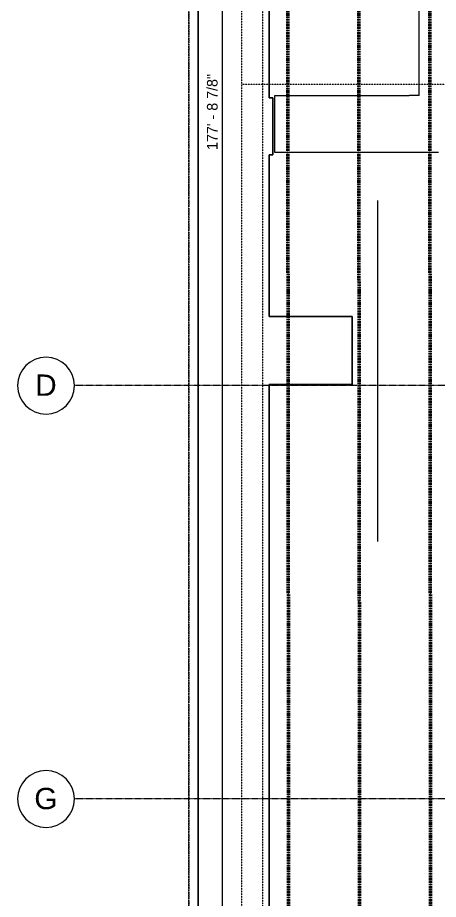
# Model space of a CAD drawing. Header units: inches. Extents: x -4217 to -1814, y 9706 to 12425.
# Drawn here: x -4217 to -3861, y 10382 to 11127 of the extents above; entities that cross this region are included whole.
import ezdxf

# ---------------------------------------------------------------- set-up
doc = ezdxf.new("R2010")
doc.units = ezdxf.units.IN
doc.header["$MEASUREMENT"] = 0
for name, pattern in [('Aligning Line 1_8_', [0.25, 0.125, -0.125]), ('Dash Dot 3_16_', [0.3125, 0.1875, -0.0625, 0, -0.0625]), ('Double Dash 3_8_', [1, 0.375, -0.125, 0.125, -0.125, 0.125, -0.125]), ('Grid Line 1_2_', [0.875, 0.5, -0.125, 0.125, -0.125])]:
    doc.linetypes.add(name, pattern=pattern)
for name, color, linetype, lineweight in [('A-ANNO-DIMS', 211, 'Continuous', 9), ('A-ANNO-DIMS-96', 211, 'Continuous', 9), ('A-ANNO-SYMB-1', 150, 'Dash Dot 3_16_', 9), ('A-DETL-THIN', 151, 'Continuous', 9), ('C-PROP-LINE-1', 250, 'Double Dash 3_8_', 50), ('C-TOPO', 7, 'Continuous', 9), ('G-ANNO-SYMB', 111, 'Aligning Line 1_8_', 9), ('G-ANNO-SYMB-1', 147, 'Aligning Line 1_8_', 9), ('S-GRID-1', 1, 'Grid Line 1_2_', 9), ('S-GRID-IDEN', 1, 'Continuous', 9), ('S-GRID-IDEN-1', 147, 'Continuous', 9)]:
    doc.layers.add(name, color=color, linetype=linetype, lineweight=lineweight)
doc.styles.add('Arial', font='arial.ttf', dxfattribs={"height": 18})
doc.styles.add('Century Gothic', font='ufonts.com_century-gothic.ttf', dxfattribs={"height": 9})
doc.dimstyles.new('OD__1_8__Tol__', dxfattribs={"dimscale": 12, "dimtxt": 9.397514, "dimasz": 1, "dimexe": 0.75, "dimexo": 0.5, "dimgap": 0.125, "dimtad": 1, "dimdec": 3, "dimrnd": 0.125, "dimzin": 3, "dimdsep": 46, "dimlunit": 4, "dimtxsty": 'Century Gothic', "dimblk1": 'OBLIQUE', "dimblk2": 'OBLIQUE', "dimsah": 1, "dimcen": 0.09, "dimdle": 0.75, "dimazin": 0, "dimtfac": 1, "dimtdec": 4, "dimtix": 1, "dimtmove": 0, "dimatfit": 3, "dimfxl": 1, "dimtvp": 1, "dimtfill": 1, "dimfrac": 2, "dimtolj": 1, "dimtzin": 0, "dimarcsym": 2})

# ---------------------------------------------------------------- blocks, each defined once
blk = doc.blocks.new('DIMBLOCK7-FLOOR PLAN - 2ND FLOOR')
at = {"layer": 'A-ANNO-DIMS-96', "lineweight": 50}
for p, q in [((-4043.68, 12115.84), (-4049.68, 12121.84)), ((-4043.68, 12115.84), (-4037.68, 12109.84)), ((-4043.68, 9982.94), (-4049.68, 9988.94)), ((-4043.68, 9982.94), (-4037.68, 9976.94))]:
    blk.add_line(p, q, dxfattribs=at)
at = {"layer": 'A-ANNO-DIMS-96'}
for p, q in [((-4043.68, 9973.94), (-4043.68, 12124.84)), ((-3862.29, 12115.84), (-4052.68, 12115.84)), ((-4043.68, 12115.84), (-3862.29, 12115.84)), ((-3862.29, 9982.94), (-4052.68, 9982.94)), ((-4043.68, 9982.94), (-3862.29, 9982.94))]:
    blk.add_line(p, q, dxfattribs=at)
at = {"layer": 'A-ANNO-DIMS-96', "color": 0, "insert": (-4056.71, 11015.16), "char_height": 9, "width": 82.1611, "attachment_point": 1, "rotation": 90, "line_spacing_factor": 0.984502, "style": 'Century Gothic', "bg_fill": 3, "box_fill_scale": 1.25, "bg_fill_color": 256, "bg_fill_true_color": 13158600, "bg_fill_transparency": 0}
blk.add_mtext('177\' - 8 7/8"', dxfattribs=at)
blk = doc.blocks.new('_Oblique')
at = {"color": 0, "linetype": 'ByBlock', "lineweight": -2}
blk.add_line((-0.5, -0.5), (0.5, 0.5), dxfattribs=at)

msp = doc.modelspace()

# ---------------------------------------------------------------- linework, layer by layer
at = {"layer": 'A-ANNO-SYMB-1'}
msp.add_line((-4071.96446, 12268.04045), (-4071.96446, 9718.24032), dxfattribs=at)
at = {"layer": 'A-DETL-THIN'}
msp.add_line((-3912.59874, 10972.5894), (-3912.59874, 10684.5894), dxfattribs=at)
at = {"layer": 'C-TOPO'}
for p, q in [((-4064.23425, 11124.39844), (-4064.23425, 11245.42749)), ((-4064.23425, 11245.42749), (-4064.23425, 11124.39844)), ((-4064.23425, 11108.97144), (-4064.23425, 11124.39844)), ((-4064.23425, 11124.39844), (-4064.23425, 11108.97144)), ((-4064.23425, 11065.88672), (-4064.23425, 11108.97144)), ((-4064.23425, 11108.97144), (-4064.23425, 11065.88672)), ((-4064.23425, 10832.08301), (-4064.23425, 11065.88672)), ((-4064.23425, 11065.88672), (-4064.23425, 10832.08301)), ((-4064.23425, 10627.86182), (-4064.23425, 10832.08301)), ((-4064.23425, 10832.08301), (-4064.23425, 10627.86182)), ((-4064.23425, 10599.03809), (-4064.23425, 10627.86182)), ((-4064.23425, 10627.86182), (-4064.23425, 10599.03809)), ((-4064.23425, 10571.07788), (-4064.23425, 10599.03809)), ((-4064.23425, 10599.03809), (-4064.23425, 10571.07788)), ((-4064.23425, 10540.2041), (-4064.23425, 10571.07788)), ((-4064.23425, 10571.07788), (-4064.23425, 10540.2041)), ((-4064.23425, 10515.41089), (-4064.23425, 10540.2041)), ((-4064.23425, 10540.2041), (-4064.23425, 10515.41089)), ((-4064.23425, 10496.87695), (-4064.23425, 10515.41089)), ((-4064.23425, 10515.41089), (-4064.23425, 10496.87695)), ((-4064.23425, 10462.74316), (-4064.23425, 10496.87695)), ((-4064.23425, 10496.87695), (-4064.23425, 10462.74316)), ((-4064.23425, 10095.98145), (-4064.23425, 10462.74316)), ((-4064.23425, 10462.74316), (-4064.23425, 10095.98145))]:
    msp.add_line(p, q, dxfattribs=at)
at = {"layer": 'G-ANNO-SYMB'}
for p, q in [((-4027.08301, 11070.38095), (-4027.08301, 12280.04157)), ((-4027.08301, 9839.38186), (-4027.08301, 11153.42614)), ((-1910.86928, 11070.38095), (-4027.08301, 11070.38095))]:
    msp.add_line(p, q, dxfattribs=at)
at = {"layer": 'G-ANNO-SYMB-1'}
for p in [(-4071.96446, 9756.52836), (-4071.96446, 9706.24032)]:
    msp.add_line(p, (-4071.96446, 12280.04157), dxfattribs=at)
at = {"layer": 'S-GRID-IDEN-1'}
for centre, start, end in [((-4192.71446, 10816.1894), 90, 270), ((-4192.71446, 10816.1894), 270, 90), ((-4192.71446, 10467.1894), 90, 270), ((-4192.71446, 10467.1894), 270, 90)]:
    msp.add_arc(centre, 24, start, end, dxfattribs=at)

# ---------------------------------------------------------------- texts
at = {"layer": 'S-GRID-IDEN', "char_height": 18, "attachment_point": 1, "style": 'Arial'}
for s, insert, width in [('D', (-4201.87681, 10825.57022), 22.119), ('G', (-4202.61382, 10476.57022), 23.937)]:
    msp.add_mtext(s, dxfattribs=dict(at, insert=insert, width=width))

# ---------------------------------------------------------------- next in the draw order: dimensions: what is measured, and where the dimension line sits
at = {"layer": 'A-ANNO-DIMS'}
dim = msp.add_linear_dim(base=(-4043.67756, 12115.8394), p1=(-3856.28624, 9982.9394), p2=(-3856.28624, 12115.8394), angle=90, dimstyle='OD__1_8__Tol__', override={"dimpost": '<>', "dimfxl": 2132.9}, dxfattribs=at)
dim.commit()
dim.dimension.update_dxf_attribs({"geometry": 'DIMBLOCK7-FLOOR PLAN - 2ND FLOOR', "text_midpoint": (-4050.40257, 11049.3894)})

# ---------------------------------------------------------------- next in the draw order: linework, layer by layer
at = {"layer": 'C-PROP-LINE-1'}
for p, q in [((-3989.61052, 12268.68951), (-3987.00617, 9767.3363)), ((-3929.52303, 12184.68951), (-3927.0955, 9853.16749)), ((-3869.44796, 12124.68951), (-3867.12227, 9890.97905))]:
    msp.add_line(p, q, dxfattribs=at)
at = {"layer": 'C-TOPO'}
for p, q in [((-4004.23425, 11242.02686), (-4004.23425, 11104.29639)), ((-4004.23425, 11104.29639), (-4004.23425, 11242.02686)), ((-3877.32385, 11089.66113), (-3877.32385, 11139.15747)), ((-4004.23425, 11104.29639), (-4004.23425, 11101.07446)), ((-4004.23425, 11101.07446), (-4004.23425, 11104.29639)), ((-4004.23425, 11101.07446), (-4004.23425, 11092.0752)), ((-4004.23425, 11092.0752), (-4004.23425, 11101.07446)), ((-4004.23425, 11092.0752), (-4004.23425, 11059.11475)), ((-4004.23425, 11059.11475), (-4004.23425, 11092.0752)), ((-3877.32385, 11067.73608), (-3877.32385, 11089.66113)), ((-3877.32385, 11061.11426), (-3877.32385, 11067.73608)), ((-4004.23425, 11059.11475), (-4001.12366, 11059.11475)), ((-4001.12366, 11059.11475), (-4004.23425, 11059.11475)), ((-4001.12366, 11059.11475), (-4001.12366, 11011.11475)), ((-4001.12366, 11011.11475), (-4001.12366, 11059.11475)), ((-3999.22375, 11013.11426), (-3999.22375, 11061.11426)), ((-3999.22375, 11061.11426), (-3981.36877, 11061.11426)), ((-3981.36877, 11061.11426), (-3938.07935, 11061.11426)), ((-3938.07935, 11061.11426), (-3936.58923, 11061.11426)), ((-3936.58923, 11061.11426), (-3885.92358, 11061.11426)), ((-3877.32385, 11061.11426), (-3885.92358, 11061.11426)), ((-4001.12366, 11011.11475), (-4004.23425, 11011.11475)), ((-4004.23425, 11011.11475), (-4004.23425, 10874.58911)), ((-4004.23425, 10874.58911), (-4004.23425, 11011.11475)), ((-4004.23425, 11011.11475), (-4001.12366, 11011.11475)), ((-3972.46765, 11013.11426), (-3999.22375, 11013.11426)), ((-3937.42236, 11013.11426), (-3972.46765, 11013.11426)), ((-3926.36316, 11013.11426), (-3937.42236, 11013.11426)), ((-3885.92358, 11013.11426), (-3926.36316, 11013.11426)), ((-3877.32385, 11013.11426), (-3885.92358, 11013.11426)), ((-3861.09874, 11013.11426), (-3877.32385, 11013.11426)), ((-4004.23425, 10874.58911), (-3946.77869, 10874.58911)), ((-3946.77869, 10874.58911), (-4004.23425, 10874.58911)), ((-3946.77869, 10874.58911), (-3935.52612, 10874.58911)), ((-3935.52612, 10874.58911), (-3946.77869, 10874.58911)), ((-3935.52612, 10874.58911), (-3933.92358, 10874.58911)), ((-3933.92358, 10874.58911), (-3935.52612, 10874.58911)), ((-3933.92358, 10874.58911), (-3933.92358, 10816.98926)), ((-3933.92358, 10816.98926), (-3933.92358, 10874.58911)), ((-3979.2074, 10816.98926), (-4004.23425, 10816.98926)), ((-4004.23425, 10816.98926), (-4004.23425, 10711.75415)), ((-4004.23425, 10711.75415), (-4004.23425, 10816.98926)), ((-4004.23425, 10816.98926), (-3979.2074, 10816.98926)), ((-3936.09705, 10816.98926), (-3979.2074, 10816.98926)), ((-3979.2074, 10816.98926), (-3936.09705, 10816.98926)), ((-3934.73804, 10816.98926), (-3936.09705, 10816.98926)), ((-3936.09705, 10816.98926), (-3934.73804, 10816.98926)), ((-3933.92358, 10816.98926), (-3934.73804, 10816.98926)), ((-3934.73804, 10816.98926), (-3933.92358, 10816.98926)), ((-4004.23425, 10711.75415), (-4004.23425, 10652.43164)), ((-4004.23425, 10652.43164), (-4004.23425, 10711.75415)), ((-4004.23425, 10652.43164), (-4004.23425, 10594.88525)), ((-4004.23425, 10594.88525), (-4004.23425, 10652.43164)), ((-4004.23425, 10594.88525), (-4004.23425, 10531.34326)), ((-4004.23425, 10531.34326), (-4004.23425, 10594.88525)), ((-4004.23425, 10531.34326), (-4004.23425, 10480.31616)), ((-4004.23425, 10480.31616), (-4004.23425, 10531.34326)), ((-4004.23425, 10480.31616), (-4004.23425, 10442.16943)), ((-4004.23425, 10442.16943), (-4004.23425, 10480.31616)), ((-4004.23425, 10442.16943), (-4004.23425, 10371.91772)), ((-4004.23425, 10371.91772), (-4004.23425, 10442.16943))]:
    msp.add_line(p, q, dxfattribs=at)
at = {"layer": 'G-ANNO-SYMB-1'}
msp.add_line((-4009.5295, 9846.2766), (-4009.5295, 12240.74859), dxfattribs=at)
at = {"layer": 'S-GRID-1'}
for p, q in [((-1814.20638, 10816.1894), (-4168.71446, 10816.1894)), ((-1814.20638, 10467.1894), (-4168.71446, 10467.1894))]:
    msp.add_line(p, q, dxfattribs=at)

doc.saveas('drawing.dxf')
